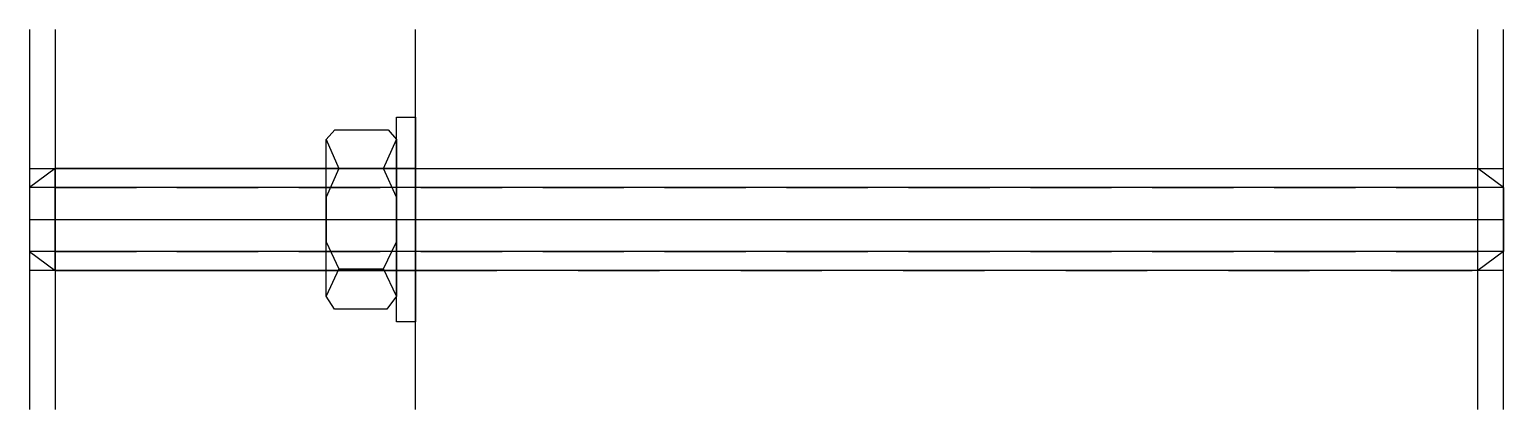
# Model space of a CAD drawing. Extents: x -30 to 85, y -15 to 15.
import ezdxf

# ---------------------------------------------------------------- set-up
doc = ezdxf.new("R2010")
doc.units = 0
doc.linetypes.add('DASHED', pattern=[12.7, 6.35, -6.35])
doc.linetypes.add('HIDDEN', pattern=[9.525, 6.35, -3.175])
doc.layers.get('0').update_dxf_attribs({"linetype": 'CONTINUOUS'})

msp = doc.modelspace()

# ---------------------------------------------------------------- linework, layer by layer
at = {"linetype": 'CONTINUOUS'}
for p, q in [((-30.17, 14.86), (-30.17, -14.86)), ((-28.17, 14.86), (-28.17, -14.86)), ((0, -14.86), (0, 14.86)), ((83, -14.86), (83, 14.86)), ((85, -14.86), (85, 14.86)), ((-7, 6.25), (-6.31, 7)), ((-6.31, 7), (-2.15, 7)), ((-2.15, 7), (-1.5, 6.25)), ((-1.5, 0), (-1.5, 8)), ((-1.5, 8), (0, 8)), ((0, 8), (0, -8)), ((-7, 6.25), (-6, 4)), ((-7, -6), (-7, 6.25)), ((-2.5, 4), (-1.5, 6.25)), ((-1.5, 6.25), (-1.5, 0)), ((-30.17, 4), (85, 4)), ((-28.17, 4), (-30.17, 2.5)), ((0, 4), (-28.17, 4)), ((-28.17, -4), (-28.17, 4)), ((-6, 4), (-7, 1.75)), ((-6, 4), (-2.5, 4)), ((-1.5, 1.75), (-2.5, 4)), ((85, 2.5), (-30.17, 2.5)), ((-30.17, 2.5), (-30.17, -2.5)), ((-7, 1.75), (-7, -1.75)), ((-1.5, -1.75), (-1.5, 1.75)), ((-30.17, 0), (85, 0)), ((-1.5, -8), (-1.5, 0)), ((-1.5, 0), (-1.5, -6)), ((-7, -1.75), (-6, -3.87)), ((-2.5, -3.87), (-1.5, -1.75)), ((85, -2.5), (-30.17, -2.5)), ((-30.17, -2.5), (-28.17, -4)), ((85, -4), (-30.17, -4)), ((-28.17, -4), (0, -4)), ((-6, -3.87), (-7, -6)), ((-6, -3.87), (-2.5, -3.87)), ((-1.5, -6), (-2.5, -3.87)), ((-6.34, -7), (-7, -6)), ((-1.5, -6), (-2.24, -7)), ((-2.24, -7), (-6.34, -7)), ((0, -8), (-1.5, -8))]:
    msp.add_line(p, q, dxfattribs=at)
at = {"linetype": 'DASHED'}
for p, q in [((0, 4), (83, 4)), ((85, 2.5), (83, 4)), ((83, -4), (83, 4)), ((85, 2.5), (85, -2.5)), ((85, -2.5), (83, -4)), ((0, -4), (83, -4))]:
    msp.add_line(p, q, dxfattribs=at)
at = {"linetype": 'HIDDEN'}
for p, q in [((-28.17, 2.5), (83, 2.5)), ((-28.17, -2.5), (83, -2.5))]:
    msp.add_line(p, q, dxfattribs=at)

doc.saveas('drawing.dxf')
